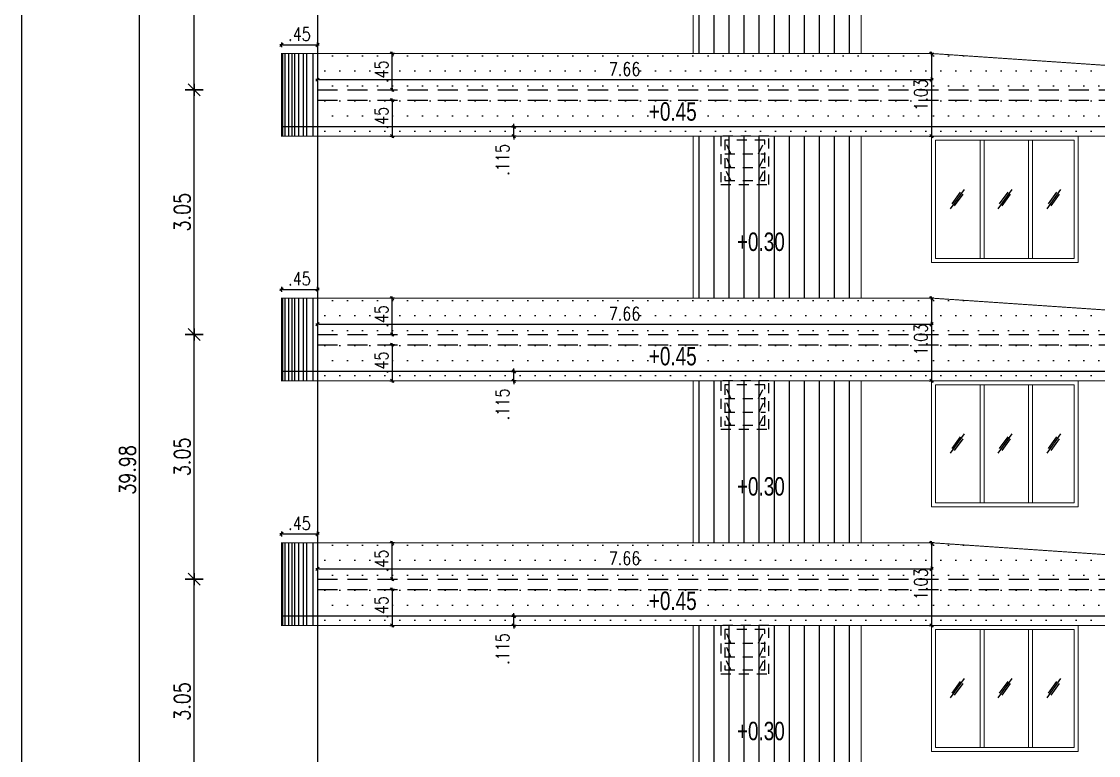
# Model space of a CAD drawing. Header units: inches. Extents: x 14331 to 14549, y 2557 to 2714.
# Drawn here: x 14402.11 to 14415.55, y 2667.04 to 2676.19 of the extents above; entities that cross this region are included whole.
import ezdxf
from ezdxf.enums import TextEntityAlignment as Align

# ---------------------------------------------------------------- set-up
doc = ezdxf.new("R2010")
doc.units = ezdxf.units.IN
doc.header["$LTSCALE"] = 0.25
doc.header["$MEASUREMENT"] = 0
doc.header["$PDMODE"] = 35
doc.linetypes.add('1', pattern=[0])
doc.linetypes.add('DASHEDX2', pattern=[1.5, 1, -0.5])
for name, color, linetype in [('dim-details', 7, 'Continuous'), ('ELE.PROJ.', 1, 'Continuous'), ('GLASS WINDOW', 251, '1'), ('hatch', 251, 'Continuous'), ('proj-internal', 1, 'DASHEDX2'), ('wall', 7, 'Continuous'), ('WORK TEX', 6, 'Continuous'), ('WORKING DIM', 7, 'Continuous')]:
    doc.layers.add(name, color=color, linetype=linetype)
doc.layers.add('WINDOW', color=106, linetype='Continuous', lineweight=13)
doc.styles.add('ARL', font='swisscl_0.ttf')
doc.styles.add('romans', font='romans.shx', dxfattribs={"width": 0.8})
doc.dimstyles.new('121', dxfattribs={"dimscale": 0.1, "dimtxt": 1.65, "dimasz": 0.2, "dimexe": 0.03125, "dimexo": 0.25, "dimgap": 0.5, "dimtad": 1, "dimzin": 4, "dimdsep": 46, "dimtxsty": 'romans', "dimblk1": 'MINITICK', "dimblk2": 'MINITICK', "dimsah": 1, "dimcen": 1, "dimse1": 1, "dimse2": 1, "dimclrd": 252, "dimclre": 256, "dimclrt": 7, "dimadec": 3, "dimazin": 0, "dimtfac": 0.8, "dimtix": 1, "dimtmove": 2, "dimatfit": 3, "dimfxl": 0, "dimtolj": 1, "dimtzin": 3, "dimarcsym": 0})
doc.dimstyles.new('minitick-100', dxfattribs={"dimscale": 0.1, "dimtxt": 2, "dimasz": 0.75, "dimexe": 0.03125, "dimexo": 0.25, "dimgap": 0.5, "dimtad": 1, "dimzin": 4, "dimdsep": 46, "dimtxsty": 'romans', "dimblk1": 'MINITICK', "dimblk2": 'MINITICK', "dimsah": 1, "dimcen": 1, "dimse1": 1, "dimse2": 1, "dimclrd": 252, "dimclre": 256, "dimclrt": 256, "dimadec": 3, "dimazin": 0, "dimtfac": 0.8, "dimtix": 1, "dimtmove": 2, "dimatfit": 3, "dimfxl": 0, "dimtolj": 1, "dimtzin": 3, "dimarcsym": 0})

# ---------------------------------------------------------------- blocks, each defined once
blk = doc.blocks.new('MINITICK')
at = {"color": 7}
for p, q in [((1, 1), (-1, -1)), ((-1, 0), (1, 0)), ((0, -1.5), (0, 1.5))]:
    blk.add_line(p, q, dxfattribs=at)
blk = doc.blocks.new('*D1386')
at = {"layer": 'Defpoints', "color": 0, "transparency": 16777216}
for p in [(14406.531, 2669.11), (14406.531, 2668.66), (14406.733, 2668.66)]:
    blk.add_point(p, dxfattribs=at)
at = {"layer": 'WORKING DIM', "color": 252, "lineweight": -2, "transparency": 16777216}
blk.add_line((14406.733, 2669.09), (14406.733, 2668.68), dxfattribs=at)
at = {"layer": 'WORKING DIM', "color": 252, "lineweight": -2, "transparency": 16777216, "xscale": 0.02, "yscale": 0.02, "zscale": 0.02}
for p, rotation in [((14406.733, 2669.11), 90), ((14406.733, 2668.66), 270)]:
    blk.add_blockref('MINITICK', p, dxfattribs=dict(at, rotation=rotation))
at = {"layer": 'WORKING DIM', "color": 7, "transparency": 16777216, "insert": (14406.601, 2668.885), "char_height": 0.165, "attachment_point": 5, "rotation": 90, "style": 'romans'}
blk.add_mtext('\\A1;.45', dxfattribs=at)
blk = doc.blocks.new('*D1387')
at = {"layer": 'Defpoints', "color": 0, "transparency": 16777216}
for p in [(14406.733, 2669.691), (14407.326, 2669.691), (14407.326, 2669.237)]:
    blk.add_point(p, dxfattribs=at)
at = {"layer": 'WORKING DIM', "color": 252, "lineweight": -2, "transparency": 16777216}
blk.add_line((14406.733, 2669.257), (14406.733, 2669.671), dxfattribs=at)
at = {"layer": 'WORKING DIM', "color": 252, "lineweight": -2, "transparency": 16777216, "xscale": 0.02, "yscale": 0.02, "zscale": 0.02}
for p, rotation in [((14406.733, 2669.691), 90), ((14406.733, 2669.237), 270)]:
    blk.add_blockref('MINITICK', p, dxfattribs=dict(at, rotation=rotation))
at = {"layer": 'WORKING DIM', "color": 7, "transparency": 16777216, "insert": (14406.601, 2669.464), "char_height": 0.165, "attachment_point": 5, "rotation": 90, "style": 'romans'}
blk.add_mtext('\\A1;.45', dxfattribs=at)
blk = doc.blocks.new('*D1388')
at = {"layer": 'Defpoints', "color": 0, "transparency": 16777216}
for p in [(14405.802, 2669.801), (14405.352, 2669.691), (14405.802, 2669.691)]:
    blk.add_point(p, dxfattribs=at)
at = {"layer": 'WORKING DIM', "color": 252, "lineweight": -2, "transparency": 16777216}
blk.add_line((14405.372, 2669.801), (14405.782, 2669.801), dxfattribs=at)
at = {"layer": 'WORKING DIM', "color": 252, "lineweight": -2, "transparency": 16777216, "xscale": 0.02, "yscale": 0.02, "zscale": 0.02, "rotation": 180}
blk.add_blockref('MINITICK', (14405.352, 2669.801), dxfattribs=at)
at = {"layer": 'WORKING DIM', "color": 252, "lineweight": -2, "transparency": 16777216, "xscale": 0.02, "yscale": 0.02, "zscale": 0.02}
blk.add_blockref('MINITICK', (14405.802, 2669.801), dxfattribs=at)
at = {"layer": 'WORKING DIM', "color": 7, "transparency": 16777216, "insert": (14405.577, 2669.933), "char_height": 0.165, "attachment_point": 5, "style": 'romans'}
blk.add_mtext('\\A1;.45', dxfattribs=at)
blk = doc.blocks.new('*D1389')
at = {"layer": 'Defpoints', "color": 0, "transparency": 16777216}
for p in [(14413.464, 2669.691), (14413.464, 2668.66), (14413.464, 2668.66)]:
    blk.add_point(p, dxfattribs=at)
at = {"layer": 'WORKING DIM', "color": 252, "lineweight": -2, "transparency": 16777216}
blk.add_line((14413.464, 2669.671), (14413.464, 2668.68), dxfattribs=at)
at = {"layer": 'WORKING DIM', "color": 252, "lineweight": -2, "transparency": 16777216, "xscale": 0.02, "yscale": 0.02, "zscale": 0.02}
for p, rotation in [((14413.464, 2669.691), 90), ((14413.464, 2668.66), 270)]:
    blk.add_blockref('MINITICK', p, dxfattribs=dict(at, rotation=rotation))
at = {"layer": 'WORKING DIM', "color": 7, "transparency": 16777216, "insert": (14413.331, 2669.175), "char_height": 0.165, "attachment_point": 5, "rotation": 90, "style": 'romans'}
blk.add_mtext('\\A1;1.03', dxfattribs=at)
blk = doc.blocks.new('*D1382')
at = {"layer": 'Defpoints', "color": 0, "transparency": 16777216}
for p in [(14405.802, 2669.691), (14413.464, 2669.691), (14413.464, 2669.365)]:
    blk.add_point(p, dxfattribs=at)
at = {"layer": 'WORKING DIM', "color": 252, "lineweight": -2, "transparency": 16777216}
blk.add_line((14405.822, 2669.365), (14413.444, 2669.365), dxfattribs=at)
at = {"layer": 'WORKING DIM', "color": 252, "lineweight": -2, "transparency": 16777216, "xscale": 0.02, "yscale": 0.02, "zscale": 0.02, "rotation": 180}
blk.add_blockref('MINITICK', (14405.802, 2669.365), dxfattribs=at)
at = {"layer": 'WORKING DIM', "color": 252, "lineweight": -2, "transparency": 16777216, "xscale": 0.02, "yscale": 0.02, "zscale": 0.02}
blk.add_blockref('MINITICK', (14413.464, 2669.365), dxfattribs=at)
at = {"layer": 'WORKING DIM', "color": 7, "transparency": 16777216, "insert": (14409.633, 2669.497), "char_height": 0.165, "attachment_point": 5, "style": 'romans'}
blk.add_mtext('\\A1;7.66', dxfattribs=at)
blk = doc.blocks.new('*D1402')
at = {"layer": 'Defpoints', "color": 0, "transparency": 16777216}
for p in [(14406.531, 2672.16), (14406.531, 2671.71), (14406.733, 2671.71)]:
    blk.add_point(p, dxfattribs=at)
at = {"layer": 'WORKING DIM', "color": 252, "lineweight": -2, "transparency": 16777216}
blk.add_line((14406.733, 2672.14), (14406.733, 2671.73), dxfattribs=at)
at = {"layer": 'WORKING DIM', "color": 252, "lineweight": -2, "transparency": 16777216, "xscale": 0.02, "yscale": 0.02, "zscale": 0.02}
for p, rotation in [((14406.733, 2672.16), 90), ((14406.733, 2671.71), 270)]:
    blk.add_blockref('MINITICK', p, dxfattribs=dict(at, rotation=rotation))
at = {"layer": 'WORKING DIM', "color": 7, "transparency": 16777216, "insert": (14406.601, 2671.935), "char_height": 0.165, "attachment_point": 5, "rotation": 90, "style": 'romans'}
blk.add_mtext('\\A1;.45', dxfattribs=at)
blk = doc.blocks.new('*D1403')
at = {"layer": 'Defpoints', "color": 0, "transparency": 16777216}
for p in [(14406.733, 2672.741), (14407.326, 2672.741), (14407.326, 2672.287)]:
    blk.add_point(p, dxfattribs=at)
at = {"layer": 'WORKING DIM', "color": 252, "lineweight": -2, "transparency": 16777216}
blk.add_line((14406.733, 2672.307), (14406.733, 2672.721), dxfattribs=at)
at = {"layer": 'WORKING DIM', "color": 252, "lineweight": -2, "transparency": 16777216, "xscale": 0.02, "yscale": 0.02, "zscale": 0.02}
for p, rotation in [((14406.733, 2672.741), 90), ((14406.733, 2672.287), 270)]:
    blk.add_blockref('MINITICK', p, dxfattribs=dict(at, rotation=rotation))
at = {"layer": 'WORKING DIM', "color": 7, "transparency": 16777216, "insert": (14406.601, 2672.514), "char_height": 0.165, "attachment_point": 5, "rotation": 90, "style": 'romans'}
blk.add_mtext('\\A1;.45', dxfattribs=at)
blk = doc.blocks.new('*D1404')
at = {"layer": 'Defpoints', "color": 0, "transparency": 16777216}
for p in [(14405.802, 2672.85), (14405.352, 2672.741), (14405.802, 2672.741)]:
    blk.add_point(p, dxfattribs=at)
at = {"layer": 'WORKING DIM', "color": 252, "lineweight": -2, "transparency": 16777216}
blk.add_line((14405.372, 2672.85), (14405.782, 2672.85), dxfattribs=at)
at = {"layer": 'WORKING DIM', "color": 252, "lineweight": -2, "transparency": 16777216, "xscale": 0.02, "yscale": 0.02, "zscale": 0.02, "rotation": 180}
blk.add_blockref('MINITICK', (14405.352, 2672.85), dxfattribs=at)
at = {"layer": 'WORKING DIM', "color": 252, "lineweight": -2, "transparency": 16777216, "xscale": 0.02, "yscale": 0.02, "zscale": 0.02}
blk.add_blockref('MINITICK', (14405.802, 2672.85), dxfattribs=at)
at = {"layer": 'WORKING DIM', "color": 7, "transparency": 16777216, "insert": (14405.577, 2672.983), "char_height": 0.165, "attachment_point": 5, "style": 'romans'}
blk.add_mtext('\\A1;.45', dxfattribs=at)
blk = doc.blocks.new('*D1405')
at = {"layer": 'Defpoints', "color": 0, "transparency": 16777216}
for p in [(14413.464, 2672.741), (14413.464, 2671.71), (14413.464, 2671.71)]:
    blk.add_point(p, dxfattribs=at)
at = {"layer": 'WORKING DIM', "color": 252, "lineweight": -2, "transparency": 16777216}
blk.add_line((14413.464, 2672.721), (14413.464, 2671.73), dxfattribs=at)
at = {"layer": 'WORKING DIM', "color": 252, "lineweight": -2, "transparency": 16777216, "xscale": 0.02, "yscale": 0.02, "zscale": 0.02}
for p, rotation in [((14413.464, 2672.741), 90), ((14413.464, 2671.71), 270)]:
    blk.add_blockref('MINITICK', p, dxfattribs=dict(at, rotation=rotation))
at = {"layer": 'WORKING DIM', "color": 7, "transparency": 16777216, "insert": (14413.331, 2672.225), "char_height": 0.165, "attachment_point": 5, "rotation": 90, "style": 'romans'}
blk.add_mtext('\\A1;1.03', dxfattribs=at)
blk = doc.blocks.new('*D1398')
at = {"layer": 'Defpoints', "color": 0, "transparency": 16777216}
for p in [(14405.802, 2672.741), (14413.464, 2672.741), (14413.464, 2672.415)]:
    blk.add_point(p, dxfattribs=at)
at = {"layer": 'WORKING DIM', "color": 252, "lineweight": -2, "transparency": 16777216}
blk.add_line((14405.822, 2672.415), (14413.444, 2672.415), dxfattribs=at)
at = {"layer": 'WORKING DIM', "color": 252, "lineweight": -2, "transparency": 16777216, "xscale": 0.02, "yscale": 0.02, "zscale": 0.02, "rotation": 180}
blk.add_blockref('MINITICK', (14405.802, 2672.415), dxfattribs=at)
at = {"layer": 'WORKING DIM', "color": 252, "lineweight": -2, "transparency": 16777216, "xscale": 0.02, "yscale": 0.02, "zscale": 0.02}
blk.add_blockref('MINITICK', (14413.464, 2672.415), dxfattribs=at)
at = {"layer": 'WORKING DIM', "color": 7, "transparency": 16777216, "insert": (14409.633, 2672.547), "char_height": 0.165, "attachment_point": 5, "style": 'romans'}
blk.add_mtext('\\A1;7.66', dxfattribs=at)
blk = doc.blocks.new('*D1418')
at = {"layer": 'Defpoints', "color": 0, "transparency": 16777216}
for p in [(14406.531, 2675.21), (14406.531, 2674.76), (14406.733, 2674.76)]:
    blk.add_point(p, dxfattribs=at)
at = {"layer": 'WORKING DIM', "color": 252, "lineweight": -2, "transparency": 16777216}
blk.add_line((14406.733, 2675.19), (14406.733, 2674.78), dxfattribs=at)
at = {"layer": 'WORKING DIM', "color": 252, "lineweight": -2, "transparency": 16777216, "xscale": 0.02, "yscale": 0.02, "zscale": 0.02}
for p, rotation in [((14406.733, 2675.21), 90), ((14406.733, 2674.76), 270)]:
    blk.add_blockref('MINITICK', p, dxfattribs=dict(at, rotation=rotation))
at = {"layer": 'WORKING DIM', "color": 7, "transparency": 16777216, "insert": (14406.601, 2674.985), "char_height": 0.165, "attachment_point": 5, "rotation": 90, "style": 'romans'}
blk.add_mtext('\\A1;.45', dxfattribs=at)
blk = doc.blocks.new('*D1419')
at = {"layer": 'Defpoints', "color": 0, "transparency": 16777216}
for p in [(14406.733, 2675.791), (14407.326, 2675.791), (14407.326, 2675.337)]:
    blk.add_point(p, dxfattribs=at)
at = {"layer": 'WORKING DIM', "color": 252, "lineweight": -2, "transparency": 16777216}
blk.add_line((14406.733, 2675.357), (14406.733, 2675.771), dxfattribs=at)
at = {"layer": 'WORKING DIM', "color": 252, "lineweight": -2, "transparency": 16777216, "xscale": 0.02, "yscale": 0.02, "zscale": 0.02}
for p, rotation in [((14406.733, 2675.791), 90), ((14406.733, 2675.337), 270)]:
    blk.add_blockref('MINITICK', p, dxfattribs=dict(at, rotation=rotation))
at = {"layer": 'WORKING DIM', "color": 7, "transparency": 16777216, "insert": (14406.601, 2675.564), "char_height": 0.165, "attachment_point": 5, "rotation": 90, "style": 'romans'}
blk.add_mtext('\\A1;.45', dxfattribs=at)
blk = doc.blocks.new('*D1420')
at = {"layer": 'Defpoints', "color": 0, "transparency": 16777216}
for p in [(14405.802, 2675.9), (14405.352, 2675.791), (14405.802, 2675.791)]:
    blk.add_point(p, dxfattribs=at)
at = {"layer": 'WORKING DIM', "color": 252, "lineweight": -2, "transparency": 16777216}
blk.add_line((14405.372, 2675.9), (14405.782, 2675.9), dxfattribs=at)
at = {"layer": 'WORKING DIM', "color": 252, "lineweight": -2, "transparency": 16777216, "xscale": 0.02, "yscale": 0.02, "zscale": 0.02, "rotation": 180}
blk.add_blockref('MINITICK', (14405.352, 2675.9), dxfattribs=at)
at = {"layer": 'WORKING DIM', "color": 252, "lineweight": -2, "transparency": 16777216, "xscale": 0.02, "yscale": 0.02, "zscale": 0.02}
blk.add_blockref('MINITICK', (14405.802, 2675.9), dxfattribs=at)
at = {"layer": 'WORKING DIM', "color": 7, "transparency": 16777216, "insert": (14405.577, 2676.033), "char_height": 0.165, "attachment_point": 5, "style": 'romans'}
blk.add_mtext('\\A1;.45', dxfattribs=at)
blk = doc.blocks.new('*D1421')
at = {"layer": 'Defpoints', "color": 0, "transparency": 16777216}
for p in [(14413.464, 2675.791), (14413.464, 2674.76), (14413.464, 2674.76)]:
    blk.add_point(p, dxfattribs=at)
at = {"layer": 'WORKING DIM', "color": 252, "lineweight": -2, "transparency": 16777216}
blk.add_line((14413.464, 2675.771), (14413.464, 2674.78), dxfattribs=at)
at = {"layer": 'WORKING DIM', "color": 252, "lineweight": -2, "transparency": 16777216, "xscale": 0.02, "yscale": 0.02, "zscale": 0.02}
for p, rotation in [((14413.464, 2675.791), 90), ((14413.464, 2674.76), 270)]:
    blk.add_blockref('MINITICK', p, dxfattribs=dict(at, rotation=rotation))
at = {"layer": 'WORKING DIM', "color": 7, "transparency": 16777216, "insert": (14413.331, 2675.275), "char_height": 0.165, "attachment_point": 5, "rotation": 90, "style": 'romans'}
blk.add_mtext('\\A1;1.03', dxfattribs=at)
blk = doc.blocks.new('*D1414')
at = {"layer": 'Defpoints', "color": 0, "transparency": 16777216}
for p in [(14405.802, 2675.791), (14413.464, 2675.791), (14413.464, 2675.465)]:
    blk.add_point(p, dxfattribs=at)
at = {"layer": 'WORKING DIM', "color": 252, "lineweight": -2, "transparency": 16777216}
blk.add_line((14405.822, 2675.465), (14413.444, 2675.465), dxfattribs=at)
at = {"layer": 'WORKING DIM', "color": 252, "lineweight": -2, "transparency": 16777216, "xscale": 0.02, "yscale": 0.02, "zscale": 0.02, "rotation": 180}
blk.add_blockref('MINITICK', (14405.802, 2675.465), dxfattribs=at)
at = {"layer": 'WORKING DIM', "color": 252, "lineweight": -2, "transparency": 16777216, "xscale": 0.02, "yscale": 0.02, "zscale": 0.02}
blk.add_blockref('MINITICK', (14413.464, 2675.465), dxfattribs=at)
at = {"layer": 'WORKING DIM', "color": 7, "transparency": 16777216, "insert": (14409.633, 2675.597), "char_height": 0.165, "attachment_point": 5, "style": 'romans'}
blk.add_mtext('\\A1;7.66', dxfattribs=at)
blk = doc.blocks.new('*D1503')
at = {"layer": 'Defpoints', "color": 0, "transparency": 16777216}
for p in [(14408.251, 2668.775), (14408.45, 2668.775), (14408.45, 2668.66)]:
    blk.add_point(p, dxfattribs=at)
at = {"layer": 'WORKING DIM', "color": 252, "lineweight": -2, "transparency": 16777216}
for p, q in [((14408.251, 2668.795), (14408.251, 2668.815)), ((14408.251, 2668.66), (14408.251, 2668.775)), ((14408.251, 2668.64), (14408.251, 2668.62))]:
    blk.add_line(p, q, dxfattribs=at)
at = {"layer": 'WORKING DIM', "color": 252, "lineweight": -2, "transparency": 16777216, "xscale": 0.02, "yscale": 0.02, "zscale": 0.02}
for p, rotation in [((14408.251, 2668.775), 270), ((14408.251, 2668.66), 90)]:
    blk.add_blockref('MINITICK', p, dxfattribs=dict(at, rotation=rotation))
at = {"layer": 'WORKING DIM', "color": 7, "transparency": 16777216, "insert": (14408.111, 2668.366), "char_height": 0.165, "attachment_point": 5, "rotation": 90, "style": 'romans'}
blk.add_mtext('\\A1;.115', dxfattribs=at)
blk = doc.blocks.new('*D1502')
at = {"layer": 'Defpoints', "color": 0, "transparency": 16777216}
for p in [(14408.251, 2671.825), (14408.45, 2671.825), (14408.45, 2671.71)]:
    blk.add_point(p, dxfattribs=at)
at = {"layer": 'WORKING DIM', "color": 252, "lineweight": -2, "transparency": 16777216}
for p, q in [((14408.251, 2671.845), (14408.251, 2671.865)), ((14408.251, 2671.71), (14408.251, 2671.825)), ((14408.251, 2671.69), (14408.251, 2671.67))]:
    blk.add_line(p, q, dxfattribs=at)
at = {"layer": 'WORKING DIM', "color": 252, "lineweight": -2, "transparency": 16777216, "xscale": 0.02, "yscale": 0.02, "zscale": 0.02}
for p, rotation in [((14408.251, 2671.825), 270), ((14408.251, 2671.71), 90)]:
    blk.add_blockref('MINITICK', p, dxfattribs=dict(at, rotation=rotation))
at = {"layer": 'WORKING DIM', "color": 7, "transparency": 16777216, "insert": (14408.111, 2671.416), "char_height": 0.165, "attachment_point": 5, "rotation": 90, "style": 'romans'}
blk.add_mtext('\\A1;.115', dxfattribs=at)
blk = doc.blocks.new('*D1501')
at = {"layer": 'Defpoints', "color": 0, "transparency": 16777216}
for p in [(14408.251, 2674.875), (14408.45, 2674.875), (14408.45, 2674.76)]:
    blk.add_point(p, dxfattribs=at)
at = {"layer": 'WORKING DIM', "color": 252, "lineweight": -2, "transparency": 16777216}
for p, q in [((14408.251, 2674.895), (14408.251, 2674.915)), ((14408.251, 2674.76), (14408.251, 2674.875)), ((14408.251, 2674.74), (14408.251, 2674.72))]:
    blk.add_line(p, q, dxfattribs=at)
at = {"layer": 'WORKING DIM', "color": 252, "lineweight": -2, "transparency": 16777216, "xscale": 0.02, "yscale": 0.02, "zscale": 0.02}
for p, rotation in [((14408.251, 2674.875), 270), ((14408.251, 2674.76), 90)]:
    blk.add_blockref('MINITICK', p, dxfattribs=dict(at, rotation=rotation))
at = {"layer": 'WORKING DIM', "color": 7, "transparency": 16777216, "insert": (14408.111, 2674.466), "char_height": 0.165, "attachment_point": 5, "rotation": 90, "style": 'romans'}
blk.add_mtext('\\A1;.115', dxfattribs=at)
blk = doc.blocks.new('*D1752')
at = {"layer": 'Defpoints', "color": 0, "transparency": 16777216}
for p in [(14404.265, 2669.237), (14406.213, 2669.237), (14406.213, 2666.187)]:
    blk.add_point(p, dxfattribs=at)
at = {"layer": 'dim-details', "color": 252, "lineweight": -2, "transparency": 16777216}
blk.add_line((14404.265, 2666.262), (14404.265, 2669.162), dxfattribs=at)
at = {"layer": 'dim-details', "color": 252, "lineweight": -2, "transparency": 16777216, "xscale": 0.07500000000000001, "yscale": 0.07500000000000001, "zscale": 0.07500000000000001}
for p, rotation in [((14404.265, 2669.237), 90), ((14404.265, 2666.187), 270)]:
    blk.add_blockref('MINITICK', p, dxfattribs=dict(at, rotation=rotation))
at = {"layer": 'dim-details', "transparency": 16777216, "insert": (14404.115, 2667.712), "char_height": 0.2, "attachment_point": 5, "rotation": 90, "style": 'romans'}
blk.add_mtext('\\A1;3.05', dxfattribs=at)
blk = doc.blocks.new('*D1753')
at = {"layer": 'Defpoints', "color": 0, "transparency": 16777216}
for p in [(14404.265, 2672.287), (14406.308, 2672.287), (14406.308, 2669.237)]:
    blk.add_point(p, dxfattribs=at)
at = {"layer": 'dim-details', "color": 252, "lineweight": -2, "transparency": 16777216}
blk.add_line((14404.265, 2669.312), (14404.265, 2672.212), dxfattribs=at)
at = {"layer": 'dim-details', "color": 252, "lineweight": -2, "transparency": 16777216, "xscale": 0.07500000000000001, "yscale": 0.07500000000000001, "zscale": 0.07500000000000001}
for p, rotation in [((14404.265, 2672.287), 90), ((14404.265, 2669.237), 270)]:
    blk.add_blockref('MINITICK', p, dxfattribs=dict(at, rotation=rotation))
at = {"layer": 'dim-details', "transparency": 16777216, "insert": (14404.115, 2670.762), "char_height": 0.2, "attachment_point": 5, "rotation": 90, "style": 'romans'}
blk.add_mtext('\\A1;3.05', dxfattribs=at)
blk = doc.blocks.new('*D1754')
at = {"layer": 'Defpoints', "color": 0, "transparency": 16777216}
for p in [(14404.265, 2675.337), (14406.308, 2675.337), (14406.308, 2672.287)]:
    blk.add_point(p, dxfattribs=at)
at = {"layer": 'dim-details', "color": 252, "lineweight": -2, "transparency": 16777216}
blk.add_line((14404.265, 2672.362), (14404.265, 2675.262), dxfattribs=at)
at = {"layer": 'dim-details', "color": 252, "lineweight": -2, "transparency": 16777216, "xscale": 0.07500000000000001, "yscale": 0.07500000000000001, "zscale": 0.07500000000000001}
for p, rotation in [((14404.265, 2675.337), 90), ((14404.265, 2672.287), 270)]:
    blk.add_blockref('MINITICK', p, dxfattribs=dict(at, rotation=rotation))
at = {"layer": 'dim-details', "transparency": 16777216, "insert": (14404.115, 2673.812), "char_height": 0.2, "attachment_point": 5, "rotation": 90, "style": 'romans'}
blk.add_mtext('\\A1;3.05', dxfattribs=at)
blk = doc.blocks.new('*D1755')
at = {"layer": 'Defpoints', "color": 0, "transparency": 16777216}
for p in [(14404.265, 2678.387), (14406.308, 2678.387), (14406.308, 2675.337)]:
    blk.add_point(p, dxfattribs=at)
at = {"layer": 'dim-details', "color": 252, "lineweight": -2, "transparency": 16777216}
blk.add_line((14404.265, 2675.412), (14404.265, 2678.312), dxfattribs=at)
at = {"layer": 'dim-details', "color": 252, "lineweight": -2, "transparency": 16777216, "xscale": 0.07500000000000001, "yscale": 0.07500000000000001, "zscale": 0.07500000000000001}
for p, rotation in [((14404.265, 2678.387), 90), ((14404.265, 2675.337), 270)]:
    blk.add_blockref('MINITICK', p, dxfattribs=dict(at, rotation=rotation))
at = {"layer": 'dim-details', "transparency": 16777216, "insert": (14404.115, 2676.862), "char_height": 0.2, "attachment_point": 5, "rotation": 90, "style": 'romans'}
blk.add_mtext('\\A1;3.05', dxfattribs=at)
blk = doc.blocks.new('*D1761')
at = {"layer": 'Defpoints', "color": 0, "transparency": 16777216}
for p in [(14403.581, 2690.587), (14406.852, 2690.587), (14405.302, 2650.61)]:
    blk.add_point(p, dxfattribs=at)
at = {"layer": 'dim-details', "color": 252, "lineweight": -2, "transparency": 16777216}
blk.add_line((14403.581, 2650.685), (14403.581, 2690.512), dxfattribs=at)
at = {"layer": 'dim-details', "color": 252, "lineweight": -2, "transparency": 16777216, "xscale": 0.07500000000000001, "yscale": 0.07500000000000001, "zscale": 0.07500000000000001}
for p, rotation in [((14403.581, 2690.587), 90), ((14403.581, 2650.61), 270)]:
    blk.add_blockref('MINITICK', p, dxfattribs=dict(at, rotation=rotation))
at = {"layer": 'dim-details', "transparency": 16777216, "insert": (14403.431, 2670.599), "char_height": 0.2, "attachment_point": 5, "rotation": 90, "style": 'romans'}
blk.add_mtext('\\A1;39.98', dxfattribs=at)

msp = doc.modelspace()

# ---------------------------------------------------------------- hatches: boundary and pattern name
at = {"layer": 'hatch'}
h = msp.add_hatch(dxfattribs=at)
h.set_pattern_fill('ANSI31', color=36, scale=1.5, angle=45)
h.set_pattern_definition([(90, (-264.12267, 38.62428), (-0.1875, 3e-17), [])])
h.paths.add_polyline_path([(14412.586, 2677.81), (14410.49, 2677.81), (14410.49, 2675.791), (14412.586, 2675.791)])
at = {"layer": 'hatch', "true_color": 0xc7b399}
h = msp.add_hatch(dxfattribs=at)
h.set_pattern_fill('DOTS', color=253, scale=3)
h.set_pattern_definition([(0, (-275.91901, 35.57428), (0.09375, 0.1875), [0, -0.1875])])
h.paths.add_polyline_path([(14413.464, 2675.791), (14405.802, 2675.791), (14405.802, 2674.76), (14420.132, 2674.76), (14420.132, 2675.337)])
at = {"layer": 'hatch'}
h = msp.add_hatch(dxfattribs=at)
h.set_pattern_fill('ANSI31', color=36, scale=1.5, angle=45)
h.set_pattern_definition([(90, (-264.12267, 35.57428), (-0.1875, 3e-17), [])])
h.paths.add_polyline_path([(14412.586, 2674.76), (14410.49, 2674.76), (14410.49, 2672.741), (14412.586, 2672.741)])
at = {"layer": 'hatch', "true_color": 0xc7b399}
h = msp.add_hatch(dxfattribs=at)
h.set_pattern_fill('DOTS', color=253, scale=3)
h.set_pattern_definition([(0, (-275.91901, 32.52428), (0.09375, 0.1875), [0, -0.1875])])
h.paths.add_polyline_path([(14413.464, 2672.741), (14405.802, 2672.741), (14405.802, 2671.71), (14420.132, 2671.71), (14420.132, 2672.287)])
at = {"layer": 'hatch'}
h = msp.add_hatch(dxfattribs=at)
h.set_pattern_fill('ANSI31', color=36, scale=1.5, angle=45)
h.set_pattern_definition([(90, (-264.12267, 32.52428), (-0.1875, 3e-17), [])])
h.paths.add_polyline_path([(14412.586, 2671.71), (14410.49, 2671.71), (14410.49, 2669.691), (14412.586, 2669.691)])
at = {"layer": 'hatch', "true_color": 0xc7b399}
h = msp.add_hatch(dxfattribs=at)
h.set_pattern_fill('DOTS', color=253, scale=3)
h.set_pattern_definition([(0, (-275.91901, 29.47431), (0.09375, 0.1875), [0, -0.1875])])
h.paths.add_polyline_path([(14413.464, 2669.691), (14405.802, 2669.691), (14405.802, 2668.66), (14420.132, 2668.66), (14420.132, 2669.237)])
at = {"layer": 'hatch'}
h = msp.add_hatch(dxfattribs=at)
h.set_pattern_fill('ANSI31', color=36, scale=1.5, angle=45)
h.set_pattern_definition([(90, (-264.12267, 29.47431), (-0.1875, 3e-17), [])])
h.paths.add_polyline_path([(14412.586, 2668.66), (14410.49, 2668.66), (14410.49, 2666.641), (14412.586, 2666.641)])

# ---------------------------------------------------------------- linework, layer by layer
at = {"layer": 'ELE.PROJ.', "color": 8}
for p, q in [((14405.364, 2675.791), (14405.364, 2674.76)), ((14405.393, 2675.791), (14405.393, 2674.76)), ((14405.442, 2675.791), (14405.442, 2674.76)), ((14405.483, 2675.791), (14405.483, 2674.76)), ((14405.516, 2675.791), (14405.516, 2674.76)), ((14405.563, 2675.791), (14405.563, 2674.76)), ((14405.624, 2675.791), (14405.624, 2674.76)), ((14405.664, 2675.791), (14405.664, 2674.76)), ((14405.742, 2675.791), (14405.742, 2674.76)), ((14405.364, 2672.741), (14405.364, 2671.71)), ((14405.393, 2672.741), (14405.393, 2671.71)), ((14405.442, 2672.741), (14405.442, 2671.71)), ((14405.483, 2672.741), (14405.483, 2671.71)), ((14405.516, 2672.741), (14405.516, 2671.71)), ((14405.563, 2672.741), (14405.563, 2671.71)), ((14405.624, 2672.741), (14405.624, 2671.71)), ((14405.664, 2672.741), (14405.664, 2671.71)), ((14405.742, 2672.741), (14405.742, 2671.71)), ((14405.364, 2669.691), (14405.364, 2668.66)), ((14405.393, 2669.691), (14405.393, 2668.66)), ((14405.442, 2669.691), (14405.442, 2668.66)), ((14405.483, 2669.691), (14405.483, 2668.66)), ((14405.516, 2669.691), (14405.516, 2668.66)), ((14405.563, 2669.691), (14405.563, 2668.66)), ((14405.624, 2669.691), (14405.624, 2668.66)), ((14405.664, 2669.691), (14405.664, 2668.66)), ((14405.742, 2669.691), (14405.742, 2668.66))]:
    msp.add_line(p, q, dxfattribs=at)
at = {"layer": 'ELE.PROJ.'}
for p, q in [((14420.132, 2674.875), (14405.352, 2674.875)), ((14420.132, 2671.825), (14405.352, 2671.825)), ((14420.132, 2668.775), (14405.352, 2668.775))]:
    msp.add_line(p, q, dxfattribs=at)
at = {"layer": 'ELE.PROJ.', "color": 36, "const_width": 0.012}
for points in [[(14412.586, 2675.791), (14410.49, 2675.791), (14410.49, 2677.81), (14412.586, 2677.81)], [(14412.586, 2672.741), (14410.49, 2672.741), (14410.49, 2674.76), (14412.586, 2674.76)], [(14412.586, 2669.691), (14410.49, 2669.691), (14410.49, 2671.71), (14412.586, 2671.71)], [(14412.586, 2666.641), (14410.49, 2666.641), (14410.49, 2668.66), (14412.586, 2668.66)]]:
    msp.add_lwpolyline(points, close=True, dxfattribs=at)
at = {"layer": 'ELE.PROJ.', "const_width": 0.012}
for points in [[(14420.132, 2674.76), (14405.352, 2674.76), (14405.352, 2675.791), (14413.464, 2675.791), (14420.132, 2675.337)], [(14420.132, 2671.71), (14405.352, 2671.71), (14405.352, 2672.741), (14413.464, 2672.741), (14420.132, 2672.287)], [(14420.132, 2668.66), (14405.352, 2668.66), (14405.352, 2669.691), (14413.464, 2669.691), (14420.132, 2669.237)]]:
    msp.add_lwpolyline(points, close=True, dxfattribs=at)
at = {"layer": 'GLASS WINDOW', "color": 4, "ltscale": 200}
for p, q in [((14413.871, 2674.097), (14413.697, 2673.856)), ((14413.82, 2674.061), (14413.715, 2673.915)), ((14414.464, 2674.097), (14414.291, 2673.856)), ((14414.414, 2674.061), (14414.309, 2673.915)), ((14415.075, 2674.097), (14414.901, 2673.856)), ((14415.024, 2674.061), (14414.919, 2673.915)), ((14413.853, 2674.038), (14413.748, 2673.892)), ((14414.446, 2674.038), (14414.341, 2673.892)), ((14415.056, 2674.038), (14414.951, 2673.892)), ((14413.871, 2671.047), (14413.697, 2670.806)), ((14413.82, 2671.011), (14413.715, 2670.865)), ((14413.853, 2670.988), (14413.748, 2670.842)), ((14414.464, 2671.047), (14414.291, 2670.806)), ((14414.414, 2671.011), (14414.309, 2670.865)), ((14414.446, 2670.988), (14414.341, 2670.842)), ((14415.075, 2671.047), (14414.901, 2670.806)), ((14415.024, 2671.011), (14414.919, 2670.865)), ((14415.056, 2670.988), (14414.951, 2670.842)), ((14413.871, 2667.997), (14413.697, 2667.756)), ((14413.82, 2667.961), (14413.715, 2667.815)), ((14413.853, 2667.938), (14413.748, 2667.792)), ((14414.464, 2667.997), (14414.291, 2667.756)), ((14414.414, 2667.961), (14414.309, 2667.815)), ((14414.446, 2667.938), (14414.341, 2667.792)), ((14415.075, 2667.997), (14414.901, 2667.756)), ((14415.024, 2667.961), (14414.919, 2667.815)), ((14415.056, 2667.938), (14414.951, 2667.792))]:
    msp.add_line(p, q, dxfattribs=at)
at = {"layer": 'proj-internal', "color": 251}
for p, q in [((14405.802, 2675.337), (14420.132, 2675.337)), ((14405.802, 2675.21), (14420.132, 2675.21)), ((14405.802, 2672.287), (14420.132, 2672.287)), ((14405.802, 2672.16), (14420.132, 2672.16)), ((14405.802, 2669.237), (14420.132, 2669.237)), ((14405.802, 2669.11), (14420.132, 2669.11))]:
    msp.add_line(p, q, dxfattribs=at)
at = {"layer": 'proj-internal', "color": 251, "ltscale": 0.5}
for p, q in [((14410.96, 2674.54), (14410.883, 2674.71)), ((14411.305, 2674.54), (14411.383, 2674.71)), ((14410.883, 2674.54), (14411.393, 2674.54)), ((14410.96, 2674.37), (14410.883, 2674.54)), ((14411.315, 2674.37), (14411.393, 2674.54)), ((14410.883, 2674.37), (14411.393, 2674.37)), ((14410.96, 2674.207), (14410.883, 2674.37)), ((14411.315, 2674.207), (14411.393, 2674.37)), ((14410.96, 2671.49), (14410.883, 2671.66)), ((14411.305, 2671.49), (14411.383, 2671.66)), ((14410.883, 2671.49), (14411.393, 2671.49)), ((14410.96, 2671.32), (14410.883, 2671.49)), ((14411.315, 2671.32), (14411.393, 2671.49)), ((14410.883, 2671.32), (14411.393, 2671.32)), ((14410.96, 2671.157), (14410.883, 2671.32)), ((14411.315, 2671.157), (14411.393, 2671.32)), ((14410.96, 2668.44), (14410.883, 2668.61)), ((14411.305, 2668.44), (14411.383, 2668.61)), ((14410.883, 2668.44), (14411.393, 2668.44)), ((14410.96, 2668.27), (14410.883, 2668.44)), ((14411.315, 2668.27), (14411.393, 2668.44)), ((14410.883, 2668.27), (14411.393, 2668.27)), ((14410.96, 2668.107), (14410.883, 2668.27)), ((14411.315, 2668.107), (14411.393, 2668.27))]:
    msp.add_line(p, q, dxfattribs=at)
for points in [[(14410.833, 2674.157), (14411.433, 2674.157), (14411.433, 2674.76), (14410.833, 2674.76)], [(14410.883, 2674.207), (14411.383, 2674.207), (14411.383, 2674.71), (14410.883, 2674.71)], [(14410.833, 2671.107), (14411.433, 2671.107), (14411.433, 2671.71), (14410.833, 2671.71)], [(14410.883, 2671.157), (14411.383, 2671.157), (14411.383, 2671.66), (14410.883, 2671.66)], [(14410.833, 2668.057), (14411.433, 2668.057), (14411.433, 2668.66), (14410.833, 2668.66)], [(14410.883, 2668.107), (14411.383, 2668.107), (14411.383, 2668.61), (14410.883, 2668.61)]]:
    msp.add_lwpolyline(points, close=True, dxfattribs=at)
at = {"layer": 'wall'}
msp.add_line((14405.802, 2691.737), (14405.802, 2650.61), dxfattribs=at)
msp.add_lwpolyline([(14440.277, 2697.058), (14402.109, 2697.058), (14402.109, 2643.083), (14440.277, 2643.083)], close=True, dxfattribs=at)
at = {"layer": 'WINDOW'}
for p, q in [((14414.072, 2674.71), (14414.072, 2673.237)), ((14414.122, 2674.71), (14414.122, 2673.237)), ((14414.673, 2674.71), (14414.673, 2673.237)), ((14414.723, 2674.71), (14414.723, 2673.237)), ((14414.072, 2671.66), (14414.072, 2670.187)), ((14414.122, 2671.66), (14414.122, 2670.187)), ((14414.673, 2671.66), (14414.673, 2670.187)), ((14414.723, 2671.66), (14414.723, 2670.187)), ((14414.072, 2668.61), (14414.072, 2667.137)), ((14414.122, 2668.61), (14414.122, 2667.137)), ((14414.673, 2668.61), (14414.673, 2667.137)), ((14414.723, 2668.61), (14414.723, 2667.137))]:
    msp.add_line(p, q, dxfattribs=at)
for points in [[(14413.464, 2673.187), (14415.292, 2673.187), (14415.292, 2674.76), (14413.464, 2674.76)], [(14413.514, 2673.237), (14415.242, 2673.237), (14415.242, 2674.71), (14413.514, 2674.71)], [(14413.464, 2670.137), (14415.292, 2670.137), (14415.292, 2671.71), (14413.464, 2671.71)], [(14413.514, 2670.187), (14415.242, 2670.187), (14415.242, 2671.66), (14413.514, 2671.66)], [(14413.464, 2667.087), (14415.292, 2667.087), (14415.292, 2668.66), (14413.464, 2668.66)], [(14413.514, 2667.137), (14415.242, 2667.137), (14415.242, 2668.61), (14413.514, 2668.61)]]:
    msp.add_lwpolyline(points, close=True, dxfattribs=at)

# ---------------------------------------------------------------- texts
at = {"layer": 'WORK TEX', "color": 7, "style": 'ARL'}
for s, p in [('+0.45 ', (14410.268, 2675.068)), ('+0.30', (14411.334, 2673.444)), ('+0.45 ', (14410.268, 2672.018)), ('+0.30', (14411.334, 2670.394)), ('+0.45 ', (14410.268, 2668.968)), ('+0.30', (14411.334, 2667.344))]:
    msp.add_text(s, height=0.23, dxfattribs=at).set_placement(p, align=Align.MIDDLE_CENTER)

# ---------------------------------------------------------------- dimensions: what is measured, and where the dimension line sits
at = {"layer": 'dim-details'}
for base, p1, p2, picture, middle in [((14403.581, 2690.587), (14405.302, 2650.61), (14406.852, 2690.587), '*D1761', (14403.431, 2670.599)), ((14404.265, 2678.387), (14406.308, 2675.337), (14406.308, 2678.387), '*D1755', (14404.115, 2676.862)), ((14404.265, 2675.337), (14406.308, 2672.287), (14406.308, 2675.337), '*D1754', (14404.115, 2673.812)), ((14404.265, 2672.287), (14406.308, 2669.237), (14406.308, 2672.287), '*D1753', (14404.115, 2670.762)), ((14404.265, 2669.237), (14406.213, 2666.187), (14406.213, 2669.237), '*D1752', (14404.115, 2667.712))]:
    dim = msp.add_linear_dim(base=base, p1=p1, p2=p2, angle=90, dimstyle='minitick-100', dxfattribs=at)
    dim.commit()
    dim.dimension.update_dxf_attribs({"geometry": picture, "text_midpoint": middle})
at = {"layer": 'WORKING DIM'}
for base, p1, p2, picture, middle in [((14405.802, 2675.9), (14405.352, 2675.791), (14405.802, 2675.791), '*D1420', (14405.577, 2676.033)), ((14413.464, 2675.465), (14405.802, 2675.791), (14413.464, 2675.791), '*D1414', (14409.633, 2675.597)), ((14405.802, 2672.85), (14405.352, 2672.741), (14405.802, 2672.741), '*D1404', (14405.577, 2672.983)), ((14413.464, 2672.415), (14405.802, 2672.741), (14413.464, 2672.741), '*D1398', (14409.633, 2672.547)), ((14405.802, 2669.801), (14405.352, 2669.691), (14405.802, 2669.691), '*D1388', (14405.577, 2669.933)), ((14413.464, 2669.365), (14405.802, 2669.691), (14413.464, 2669.691), '*D1382', (14409.633, 2669.497))]:
    dim = msp.add_linear_dim(base=base, p1=p1, p2=p2, dimstyle='121', override={"dimfxl": 0.18, "dimfxlon": 1}, dxfattribs=at)
    dim.commit()
    dim.dimension.update_dxf_attribs({"geometry": picture, "text_midpoint": middle})
for base, p1, p2, picture, middle in [((14406.733, 2675.791), (14407.326, 2675.337), (14407.326, 2675.791), '*D1419', (14406.601, 2675.564)), ((14413.464, 2674.76), (14413.464, 2675.791), (14413.464, 2674.76), '*D1421', (14413.331, 2675.275)), ((14406.733, 2674.76), (14406.531, 2675.21), (14406.531, 2674.76), '*D1418', (14406.601, 2674.985)), ((14406.733, 2672.741), (14407.326, 2672.287), (14407.326, 2672.741), '*D1403', (14406.601, 2672.514)), ((14413.464, 2671.71), (14413.464, 2672.741), (14413.464, 2671.71), '*D1405', (14413.331, 2672.225)), ((14406.733, 2671.71), (14406.531, 2672.16), (14406.531, 2671.71), '*D1402', (14406.601, 2671.935)), ((14406.733, 2669.691), (14407.326, 2669.237), (14407.326, 2669.691), '*D1387', (14406.601, 2669.464)), ((14413.464, 2668.66), (14413.464, 2669.691), (14413.464, 2668.66), '*D1389', (14413.331, 2669.175)), ((14406.733, 2668.66), (14406.531, 2669.11), (14406.531, 2668.66), '*D1386', (14406.601, 2668.885))]:
    dim = msp.add_linear_dim(base=base, p1=p1, p2=p2, angle=90, dimstyle='121', override={"dimfxl": 0.18, "dimfxlon": 1}, dxfattribs=at)
    dim.commit()
    dim.dimension.update_dxf_attribs({"geometry": picture, "text_midpoint": middle})
for base, p1, p2, picture, middle in [((14408.251, 2674.875), (14408.45, 2674.76), (14408.45, 2674.875), '*D1501', (14408.111, 2674.466)), ((14408.251, 2671.825), (14408.45, 2671.71), (14408.45, 2671.825), '*D1502', (14408.111, 2671.416)), ((14408.251, 2668.775), (14408.45, 2668.66), (14408.45, 2668.775), '*D1503', (14408.111, 2668.366))]:
    dim = msp.add_linear_dim(base=base, p1=p1, p2=p2, angle=90, text='.115', dimstyle='121', override={"dimfxl": 0.18, "dimfxlon": 1}, dxfattribs=at)
    dim.commit()
    dim.dimension.update_dxf_attribs({"geometry": picture, "text_midpoint": middle, "dimtype": 160})

doc.saveas('drawing.dxf')
